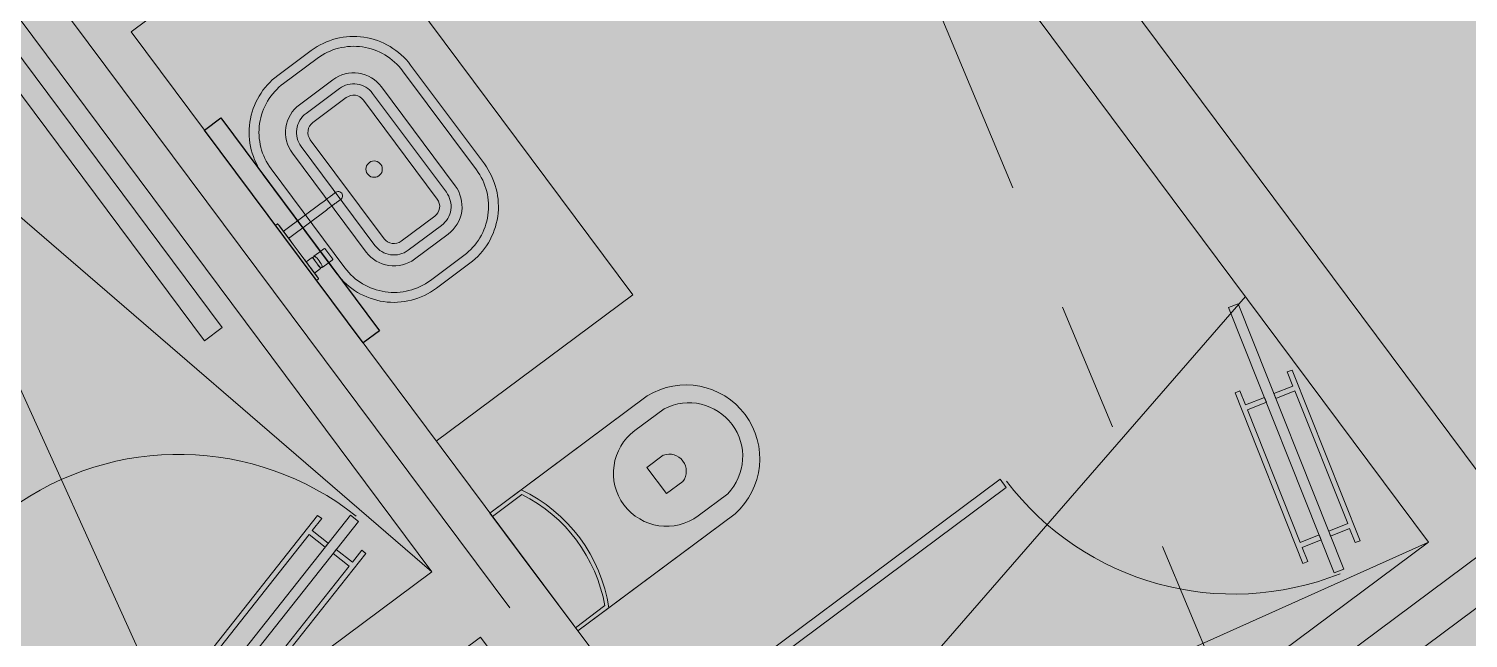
# Model space of a CAD drawing. Header units: metres. Extents: x -466 to 1322, y -1072 to 50.
# Drawn here: x 441.013 to 444.537, y -402.69 to -401.197 of the extents above; entities that cross this region are included whole.
import ezdxf

# ---------------------------------------------------------------- set-up
doc = ezdxf.new("R2010")
doc.units = ezdxf.units.M
for name, pattern in [('B1 P BAJA$0$HIDDEN', [9.525, 6.35, -3.175]), ('CENTER2', [28.575, 19.05, -3.175, 3.175, -3.175]), ('HIDDEN', [9.525, 6.35, -3.175])]:
    doc.linetypes.add(name, pattern=pattern)
for name, color, linetype, lineweight in [('A - CANCEL', 2, 'Continuous', 0), ('A - Hatch muros', 4, 'Continuous', 0), ('A - MURO BAJO', 2, 'Continuous', 0), ('A - PROY', 250, 'B1 P BAJA$0$HIDDEN', 0), ('A-ACCESORIOS DE BAÑO', 6, 'Continuous', 0), ('A-DOOR', 2, 'Continuous', 9), ('A-EJES', 61, 'CENTER2', 0), ('A-Fixt', 122, 'Continuous', 5), ('A-MUEBLES', 5, 'Continuous', 0), ('A-MURO INT', 4, 'Continuous', 0)]:
    doc.layers.add(name, color=color, linetype=linetype, lineweight=lineweight)
doc.layers.add('A-MIRROR', color=8, linetype='Continuous')
doc.layers.add('Hatch Interior', color=7, linetype='Continuous', lineweight=0, true_color=0xaf6350)

# ---------------------------------------------------------------- blocks, each defined once
blk = doc.blocks.new('monomando powder room')
at = {"layer": 'A-ACCESORIOS DE BAÑO'}
for p, q in [((-98.7727, -159.2227), (-98.7727, -159.2225)), ((-98.7667, -159.2225), (-98.7727, -159.2225)), ((-98.7727, -159.2225), (-98.7667, -159.2225)), ((-98.7727, -159.2233), (-98.7727, -159.2227)), ((-98.7727, -159.2243), (-98.7727, -159.2233)), ((-98.7727, -159.2255), (-98.7727, -159.2243)), ((-98.7727, -159.227), (-98.7727, -159.2255)), ((-98.7727, -159.2285), (-98.7727, -159.227)), ((-98.7727, -159.3065), (-98.7727, -159.2285)), ((-98.766, -159.2228), (-98.7667, -159.2225)), ((-98.766, -159.223), (-98.766, -159.2228)), ((-98.7657, -159.2235), (-98.766, -159.2228)), ((-98.766, -159.2236), (-98.766, -159.223)), ((-98.766, -159.2245), (-98.766, -159.2236)), ((-98.766, -159.2257), (-98.766, -159.2245)), ((-98.766, -159.227), (-98.766, -159.2257)), ((-98.766, -159.2285), (-98.766, -159.227)), ((-98.766, -159.3065), (-98.766, -159.2285)), ((-98.7657, -159.2237), (-98.7657, -159.2235)), ((-98.7657, -159.2242), (-98.7657, -159.2237)), ((-98.7657, -159.225), (-98.7657, -159.2242)), ((-98.7657, -159.226), (-98.7657, -159.225)), ((-98.7657, -159.2272), (-98.7657, -159.226)), ((-98.7657, -159.2285), (-98.7657, -159.2272)), ((-98.7657, -159.2295), (-98.7657, -159.2285)), ((-98.7657, -159.2395), (-98.7657, -159.2285)), ((-98.7657, -159.2322), (-98.7657, -159.2295)), ((-98.7657, -159.2309), (-98.7657, -159.2299)), ((-98.7657, -159.2335), (-98.7657, -159.2309)), ((-98.7657, -159.2367), (-98.7657, -159.2322)), ((-98.7657, -159.2377), (-98.7657, -159.2335)), ((-98.7657, -159.2426), (-98.7657, -159.2367)), ((-98.7657, -159.2395), (-98.7657, -159.2377)), ((-98.7657, -159.2396), (-98.7657, -159.239)), ((-98.7657, -159.2395), (-98.7657, -159.239)), ((-98.7473, -159.2395), (-98.7657, -159.2395)), ((-98.7657, -159.2395), (-98.7473, -159.2395)), ((-98.7657, -159.2413), (-98.7657, -159.2396)), ((-98.7657, -159.2441), (-98.7657, -159.2413)), ((-98.7657, -159.2493), (-98.7657, -159.2426)), ((-98.7657, -159.2477), (-98.7657, -159.2441)), ((-98.7657, -159.2519), (-98.7657, -159.2477)), ((-98.7657, -159.2565), (-98.7657, -159.2493)), ((-98.7657, -159.2565), (-98.7657, -159.2519)), ((-98.7657, -159.261), (-98.7657, -159.2565)), ((-98.7657, -159.2637), (-98.7657, -159.2565)), ((-98.7469, -159.2397), (-98.7473, -159.2395)), ((-98.7467, -159.2402), (-98.7469, -159.2397)), ((-98.7469, -159.2403), (-98.7469, -159.2397)), ((-98.7469, -159.242), (-98.7469, -159.2403)), ((-98.7469, -159.2446), (-98.7469, -159.242)), ((-98.7469, -159.2481), (-98.7469, -159.2446)), ((-98.7469, -159.2522), (-98.7469, -159.2481)), ((-98.7469, -159.2565), (-98.7469, -159.2522)), ((-98.7469, -159.2608), (-98.7469, -159.2565)), ((-98.7467, -159.2405), (-98.7467, -159.2402)), ((-98.7427, -159.2405), (-98.7467, -159.2405)), ((-98.7467, -159.2411), (-98.7467, -159.2405)), ((-98.7467, -159.2405), (-98.7427, -159.2405)), ((-98.7467, -159.2426), (-98.7467, -159.2411)), ((-98.7467, -159.2452), (-98.7467, -159.2426)), ((-98.7467, -159.2485), (-98.7467, -159.2452)), ((-98.7467, -159.2523), (-98.7467, -159.2485)), ((-98.7467, -159.2565), (-98.7467, -159.2523)), ((-98.7467, -159.2606), (-98.7467, -159.2565)), ((-98.7286, -159.2395), (-98.7427, -159.2395)), ((-98.7427, -159.2401), (-98.7427, -159.2395)), ((-98.7416, -159.2401), (-98.7427, -159.2395)), ((-98.7427, -159.2395), (-98.7286, -159.2395)), ((-98.7427, -159.2405), (-98.7427, -159.2401)), ((-98.7413, -159.2406), (-98.7427, -159.2405)), ((-98.7407, -159.2417), (-98.7416, -159.2401)), ((-98.7398, -159.2445), (-98.7407, -159.2417)), ((-98.7392, -159.248), (-98.7398, -159.2445)), ((-98.7388, -159.2521), (-98.7392, -159.248)), ((-98.7387, -159.2565), (-98.7388, -159.2521)), ((-98.7388, -159.2608), (-98.7387, -159.2565)), ((-98.7286, -159.2395), (-98.7122, -159.2395)), ((-98.7122, -159.2395), (-98.7286, -159.2395)), ((-98.7103, -159.2395), (-98.7122, -159.2395)), ((-98.7122, -159.2395), (-98.7103, -159.2395)), ((-98.7099, -159.2398), (-98.7103, -159.2395)), ((-98.7097, -159.2403), (-98.7099, -159.2398)), ((-98.7097, -159.2565), (-98.7097, -159.2403)), ((-98.7097, -159.2727), (-98.7097, -159.2565)), ((-98.7657, -159.2652), (-98.7657, -159.261)), ((-98.7657, -159.2704), (-98.7657, -159.2637)), ((-98.7657, -159.2689), (-98.7657, -159.2652)), ((-98.7657, -159.2717), (-98.7657, -159.2689)), ((-98.7657, -159.2763), (-98.7657, -159.2704)), ((-98.7657, -159.2734), (-98.7657, -159.2717)), ((-98.7657, -159.274), (-98.7657, -159.2734)), ((-98.7473, -159.2735), (-98.7657, -159.2735)), ((-98.7657, -159.3065), (-98.7657, -159.2735)), ((-98.7657, -159.2753), (-98.7657, -159.2735)), ((-98.7657, -159.2735), (-98.7473, -159.2735)), ((-98.7657, -159.274), (-98.7657, -159.2735)), ((-98.7657, -159.2795), (-98.7657, -159.2753)), ((-98.7657, -159.2808), (-98.7657, -159.2763)), ((-98.7657, -159.2821), (-98.7657, -159.2795)), ((-98.7657, -159.2835), (-98.7657, -159.2808)), ((-98.7657, -159.2831), (-98.7657, -159.2821)), ((-98.7657, -159.2845), (-98.7657, -159.2835)), ((-98.7473, -159.2735), (-98.7469, -159.2732)), ((-98.7469, -159.2648), (-98.7469, -159.2608)), ((-98.7469, -159.2683), (-98.7469, -159.2648)), ((-98.7469, -159.271), (-98.7469, -159.2683)), ((-98.7469, -159.2726), (-98.7469, -159.271)), ((-98.7469, -159.2732), (-98.7469, -159.2726)), ((-98.7469, -159.2732), (-98.7467, -159.2727)), ((-98.7467, -159.2644), (-98.7467, -159.2606)), ((-98.7467, -159.2677), (-98.7467, -159.2644)), ((-98.7467, -159.2703), (-98.7467, -159.2677)), ((-98.7467, -159.2719), (-98.7467, -159.2703)), ((-98.7467, -159.2725), (-98.7467, -159.2719)), ((-98.7467, -159.2727), (-98.7467, -159.2725)), ((-98.7467, -159.2725), (-98.7427, -159.2725)), ((-98.7427, -159.2725), (-98.7467, -159.2725)), ((-98.7427, -159.2725), (-98.7413, -159.2723)), ((-98.7427, -159.2728), (-98.7427, -159.2725)), ((-98.7427, -159.2735), (-98.7416, -159.2728)), ((-98.7427, -159.2735), (-98.7427, -159.2728)), ((-98.7427, -159.2735), (-98.7286, -159.2735)), ((-98.7286, -159.2735), (-98.7427, -159.2735)), ((-98.7416, -159.2728), (-98.7407, -159.2712)), ((-98.7407, -159.2712), (-98.7398, -159.2684)), ((-98.7398, -159.2684), (-98.7392, -159.2649)), ((-98.7392, -159.2649), (-98.7388, -159.2608)), ((-98.7256, -159.2735), (-98.7286, -159.2735)), ((-98.7286, -159.2735), (-98.7256, -159.2735)), ((-98.7256, -159.2735), (-98.7122, -159.2735)), ((-98.7122, -159.2735), (-98.7256, -159.2735)), ((-98.7122, -159.2735), (-98.7103, -159.2735)), ((-98.7103, -159.2735), (-98.7122, -159.2735)), ((-98.7103, -159.2735), (-98.7099, -159.2731)), ((-98.7099, -159.2731), (-98.7097, -159.2727)), ((-98.7727, -159.3845), (-98.7727, -159.3065)), ((-98.7727, -159.3845), (-98.7727, -159.3065)), ((-98.766, -159.3845), (-98.766, -159.3065)), ((-98.766, -159.3845), (-98.766, -159.3065)), ((-98.7657, -159.343), (-98.7657, -159.3065)), ((-98.7657, -159.3295), (-98.7657, -159.3285)), ((-98.7657, -159.3322), (-98.7657, -159.3295)), ((-98.7657, -159.3309), (-98.7657, -159.3299)), ((-98.7657, -159.3335), (-98.7657, -159.3309)), ((-98.7657, -159.3367), (-98.7657, -159.3322)), ((-98.7657, -159.3377), (-98.7657, -159.3335)), ((-98.7657, -159.3426), (-98.7657, -159.3367)), ((-98.7657, -159.343), (-98.7657, -159.3377)), ((-98.7657, -159.3411), (-98.7657, -159.3405)), ((-98.7657, -159.3426), (-98.7657, -159.3411)), ((-98.7657, -159.3424), (-98.7657, -159.3419)), ((-98.7657, -159.343), (-98.7657, -159.3424)), ((-98.7657, -159.3493), (-98.7657, -159.3426)), ((-98.7657, -159.3452), (-98.7657, -159.3426)), ((-98.7653, -159.3443), (-98.7657, -159.343)), ((-98.7657, -159.3485), (-98.7657, -159.3452)), ((-98.7657, -159.3524), (-98.7657, -159.3485)), ((-98.7657, -159.3565), (-98.7657, -159.3493)), ((-98.7657, -159.3565), (-98.7657, -159.3524)), ((-98.7657, -159.3606), (-98.7657, -159.3565)), ((-98.7657, -159.3637), (-98.7657, -159.3565)), ((-98.7657, -159.3645), (-98.7657, -159.3606)), ((-98.7645, -159.3453), (-98.7653, -159.3443)), ((-98.7635, -159.3458), (-98.7645, -159.3453)), ((-98.7627, -159.346), (-98.7635, -159.3458)), ((-98.7622, -159.346), (-98.7627, -159.346)), ((-98.7627, -159.346), (-98.7622, -159.346)), ((-98.6502, -159.346), (-98.7622, -159.346)), ((-98.7622, -159.346), (-98.6502, -159.346)), ((-98.6459, -159.346), (-98.6502, -159.346)), ((-98.6502, -159.346), (-98.6459, -159.346)), ((-98.6459, -159.346), (-98.6416, -159.346)), ((-98.6416, -159.346), (-98.6459, -159.346)), ((-98.6416, -159.346), (-98.6375, -159.346)), ((-98.6375, -159.346), (-98.6416, -159.346)), ((-98.6337, -159.346), (-98.6375, -159.346)), ((-98.6375, -159.346), (-98.6337, -159.346)), ((-98.6301, -159.346), (-98.6337, -159.346)), ((-98.6337, -159.346), (-98.6301, -159.346)), ((-98.6268, -159.346), (-98.6301, -159.346)), ((-98.6301, -159.346), (-98.6268, -159.346)), ((-98.624, -159.346), (-98.6268, -159.346)), ((-98.6268, -159.346), (-98.624, -159.346)), ((-98.624, -159.346), (-98.6216, -159.346)), ((-98.6216, -159.346), (-98.624, -159.346)), ((-98.6216, -159.346), (-98.6197, -159.346)), ((-98.6197, -159.346), (-98.6216, -159.346)), ((-98.6055, -159.346), (-98.6197, -159.346)), ((-98.6197, -159.346), (-98.6055, -159.346)), ((-98.603, -159.3464), (-98.6055, -159.346)), ((-98.6006, -159.3474), (-98.603, -159.3464)), ((-98.5986, -159.3491), (-98.6006, -159.3474)), ((-98.597, -159.3513), (-98.5986, -159.3491)), ((-98.5986, -159.3639), (-98.597, -159.3617)), ((-98.596, -159.3538), (-98.597, -159.3513)), ((-98.597, -159.3617), (-98.596, -159.3592)), ((-98.5957, -159.3565), (-98.596, -159.3538)), ((-98.5957, -159.3565), (-98.596, -159.3538)), ((-98.596, -159.3592), (-98.5957, -159.3565)), ((-98.596, -159.3592), (-98.5957, -159.3565)), ((-98.7727, -159.386), (-98.7727, -159.3845)), ((-98.7727, -159.3875), (-98.7727, -159.386)), ((-98.7727, -159.3887), (-98.7727, -159.3875)), ((-98.7727, -159.3897), (-98.7727, -159.3887)), ((-98.7727, -159.3903), (-98.7727, -159.3897)), ((-98.7727, -159.3905), (-98.7727, -159.3903)), ((-98.7727, -159.3905), (-98.7667, -159.3905)), ((-98.7667, -159.3905), (-98.7727, -159.3905)), ((-98.7667, -159.3905), (-98.766, -159.3902)), ((-98.766, -159.386), (-98.766, -159.3845)), ((-98.766, -159.3873), (-98.766, -159.386)), ((-98.766, -159.3885), (-98.766, -159.3873)), ((-98.766, -159.3894), (-98.766, -159.3885)), ((-98.766, -159.39), (-98.766, -159.3894)), ((-98.766, -159.3902), (-98.7657, -159.3895)), ((-98.766, -159.3902), (-98.766, -159.39)), ((-98.7657, -159.3704), (-98.7657, -159.3637)), ((-98.7657, -159.3678), (-98.7657, -159.3645)), ((-98.7657, -159.3704), (-98.7657, -159.3678)), ((-98.7657, -159.37), (-98.7653, -159.3687)), ((-98.7657, -159.3845), (-98.7657, -159.37)), ((-98.7657, -159.3845), (-98.7657, -159.37)), ((-98.7657, -159.3753), (-98.7657, -159.37)), ((-98.7657, -159.3706), (-98.7657, -159.37)), ((-98.7657, -159.3763), (-98.7657, -159.3704)), ((-98.7657, -159.3719), (-98.7657, -159.3704)), ((-98.7657, -159.3711), (-98.7657, -159.3706)), ((-98.7657, -159.3725), (-98.7657, -159.3719)), ((-98.7657, -159.3795), (-98.7657, -159.3753)), ((-98.7657, -159.3808), (-98.7657, -159.3763)), ((-98.7657, -159.3821), (-98.7657, -159.3795)), ((-98.7657, -159.3835), (-98.7657, -159.3808)), ((-98.7657, -159.3831), (-98.7657, -159.3821)), ((-98.7657, -159.3845), (-98.7657, -159.3835)), ((-98.7657, -159.3858), (-98.7657, -159.3845)), ((-98.7657, -159.387), (-98.7657, -159.3858)), ((-98.7657, -159.388), (-98.7657, -159.387)), ((-98.7657, -159.3888), (-98.7657, -159.388)), ((-98.7657, -159.3893), (-98.7657, -159.3888)), ((-98.7657, -159.3895), (-98.7657, -159.3893)), ((-98.7653, -159.3687), (-98.7645, -159.3677)), ((-98.7645, -159.3677), (-98.7635, -159.3672)), ((-98.7635, -159.3672), (-98.7627, -159.367)), ((-98.7627, -159.367), (-98.7622, -159.367)), ((-98.7622, -159.367), (-98.7627, -159.367)), ((-98.6502, -159.367), (-98.7622, -159.367)), ((-98.7622, -159.367), (-98.6502, -159.367)), ((-98.6459, -159.367), (-98.6502, -159.367)), ((-98.6502, -159.367), (-98.6459, -159.367)), ((-98.6416, -159.367), (-98.6459, -159.367)), ((-98.6459, -159.367), (-98.6416, -159.367)), ((-98.6375, -159.367), (-98.6416, -159.367)), ((-98.6416, -159.367), (-98.6375, -159.367)), ((-98.6375, -159.367), (-98.6337, -159.367)), ((-98.6337, -159.367), (-98.6375, -159.367)), ((-98.6337, -159.367), (-98.6301, -159.367)), ((-98.6301, -159.367), (-98.6337, -159.367)), ((-98.6268, -159.367), (-98.6301, -159.367)), ((-98.6301, -159.367), (-98.6268, -159.367)), ((-98.624, -159.367), (-98.6268, -159.367)), ((-98.6268, -159.367), (-98.624, -159.367)), ((-98.624, -159.367), (-98.6216, -159.367)), ((-98.6216, -159.367), (-98.624, -159.367)), ((-98.6216, -159.367), (-98.6197, -159.367)), ((-98.6197, -159.367), (-98.6216, -159.367)), ((-98.6197, -159.367), (-98.6055, -159.367)), ((-98.6055, -159.367), (-98.6197, -159.367)), ((-98.6055, -159.367), (-98.603, -159.3666)), ((-98.603, -159.3666), (-98.6006, -159.3656)), ((-98.6006, -159.3656), (-98.5986, -159.3639))]:
    blk.add_line(p, q, dxfattribs=at)
blk = doc.blocks.new('Mure02pl')
at = {"color": 0, "linetype": 'ByBlock'}
for p, q in [((-0.7, -0.025), (0.7, -0.025)), ((-0.75, -1.975), (-0.75, -0.075)), ((-0.5567, -0.0856), (-0.5567, -0.3562)), ((0.5567, -0.0856), (0.5567, -0.3562)), ((0.75, -0.075), (0.75, -1.975)), ((0.5708, -0.9687), (-0.7552, -0.4331)), ((-0.7552, -0.4331), (0.7492, -0.7069)), ((0.7492, -0.7069), (0.5708, -0.9687)), ((0.7, -2.025), (-0.7, -2.025))]:
    blk.add_line(p, q, dxfattribs=at)
for points in [[(-0.0677, -0.3562), (-0.6344, -0.3562, -0.414214), (-0.6644, -0.3262), (-0.6644, -0.1156, -0.414214), (-0.6344, -0.0856), (-0.0677, -0.0856, -0.414214), (-0.0377, -0.1156), (-0.0377, -0.3262, -0.414214)], [(0.0677, -0.3562), (0.6344, -0.3562, 0.414214), (0.6644, -0.3262), (0.6644, -0.1156, 0.414214), (0.6344, -0.0856), (0.0677, -0.0856, 0.414214), (0.0377, -0.1156), (0.0377, -0.3262, 0.414214)]]:
    blk.add_lwpolyline(points, format="xyb", close=True, dxfattribs=at)
for centre, start, end in [((-0.7, -0.075), 90, 180), ((0.7, -0.075), 0, 90), ((-0.7, -1.975), 180, 270), ((0.7, -1.975), 270, 0)]:
    blk.add_arc(centre, 0.05, start, end, dxfattribs=at)
blk = doc.blocks.new('COLADERA LINEAL')
at = {"layer": 'A - PROY', "linetype": 'HIDDEN'}
blk.add_lwpolyline([(-565.7399, 10.1537), (-565.7399, 9.1897), (-565.7939, 9.1897), (-565.7939, 10.1537), (-565.7399, 10.1537)], dxfattribs=at)

msp = doc.modelspace()

# ---------------------------------------------------------------- hatches: boundary and pattern name
at = {"layer": 'A - Hatch muros', "transparency": 33554687}
h = msp.add_hatch(color=256, dxfattribs=at)
h.dxf.hatch_style = 1
h.paths.add_polyline_path([(450.8226, -397.9464), (443.1164, -403.6904), (445.6862, -407.138), (445.5258, -407.2575), (444.2111, -405.4936), (443.8102, -405.7924), (443.6906, -405.6321), (444.0915, -405.3333), (442.1194, -402.6874), (439.5537, -404.5998), (439.4342, -404.4394), (441.9999, -402.527), (440.9241, -401.0838), (438.5188, -402.8767), (439.1164, -403.6785), (438.9561, -403.798), (438.2389, -402.8359), (440.8046, -400.9235), (440.6253, -400.6829), (440.7857, -400.5634), (441.1443, -401.0445), (442.7478, -399.8492), (442.8674, -400.0096), (441.2638, -401.2048), (442.9969, -403.53), (444.4401, -402.4543), (443.1851, -400.7706), (443.3454, -400.651), (444.6004, -402.3348), (448.8499, -399.1674), (448.6108, -398.8467), (448.7712, -398.7271), (449.0102, -399.0479), (450.7461, -397.754)])
at = {"layer": 'Hatch Interior', "transparency": 33554687}
h = msp.add_hatch(color=256, dxfattribs=at)
h.dxf.hatch_style = 1
edge = h.paths.add_edge_path()
edge.add_line((417.7382, -422.6064), (419.3856, -424.8173))
edge.add_arc((419.7198, -425.4323), 0.7, 36.6996, 118.5178, ccw=False)
edge.add_line((420.2811, -425.014), (421.6441, -423.998))
edge.add_line((421.6441, -423.998), (425.1105, -425.6739))
edge.add_line((425.1105, -425.6739), (423.8168, -428.3498))
edge.add_line((423.8168, -428.3498), (449.7456, -440.8852))
edge.add_line((449.7456, -440.8852), (452.2266, -435.7535))
edge.add_line((452.2266, -435.7535), (452.8795, -434.403))
edge.add_line((452.8795, -434.403), (426.2776, -421.5422))
edge.add_line((426.2776, -421.5422), (424.9683, -419.8365))
edge.add_line((424.9683, -419.8365), (443.8484, -405.7639))
edge.add_line((443.8484, -405.7639), (442.6531, -404.1604))
edge.add_line((442.6531, -404.1604), (449.1895, -399.2884))
edge.add_line((449.1895, -399.2884), (446.0819, -395.1192))
edge.add_line((446.0819, -395.1192), (408.2908, -423.2873))
edge.add_line((408.2908, -423.2873), (413.4672, -425.7899))
edge.add_line((413.4672, -425.7899), (417.7382, -422.6064))

# ---------------------------------------------------------------- linework, layer by layer
at = {"layer": 'A - CANCEL'}
msp.add_lwpolyline([(442.5636, -402.9487), (442.5487, -402.9287), (443.3914, -402.3005), (443.4063, -402.3206)], close=True, dxfattribs=at)
at = {"layer": 'A - MURO BAJO', "ltscale": 0.05}
msp.add_lwpolyline([(441.7449, -400.8463), (442.4919, -401.8485), (442.0108, -402.2071)], dxfattribs=at)
at = {"layer": 'A - PROY', "linetype": 'HIDDEN'}
for p, q in [((440.6788, -401.3877), (441.3985, -402.9752)), ((440.6788, -401.3877), (441.9999, -402.527)), ((442.8486, -403.1687), (443.9919, -401.8529)), ((442.8486, -403.1687), (444.4401, -402.4543))]:
    msp.add_line(p, q, dxfattribs=at)
at = {"layer": 'A - PROY', "linetype": 'Continuous', "ltscale": 100}
for centre, start, end in [((441.3803, -402.9392), 51.6355, 126.1783), ((443.9641, -401.8822), 217.2209, 291.7638)]:
    msp.add_arc(centre, 0.6997, start, end, dxfattribs=at)
at = {"layer": 'A-DOOR'}
for p, q in [((444.2095, -402.53), (443.9507, -401.8796)), ((441.8005, -402.3886), (441.3667, -402.938))]:
    msp.add_line(p, q, dxfattribs=at)
for points in [[(444.2095, -402.53), (444.2328, -402.5207), (443.9738, -401.8705), (443.9507, -401.8796)], [(441.8005, -402.3886), (441.8202, -402.4041), (441.3862, -402.9533), (441.3667, -402.938)]]:
    msp.add_lwpolyline(points, dxfattribs=at)
at = {"layer": 'A-EJES', "ltscale": 0.1}
for p, q in [((452.2329, -422.6802), (440.4311, -394.4259)), ((445.606, -407.1978), (437.626, -396.4916)), ((445.5676, -401.7386), (409.6606, -428.5024))]:
    msp.add_line(p, q, dxfattribs=at)
at = {"layer": 'A-Fixt'}
for p, q in [((442.1423, -402.3835), (442.5271, -402.0966)), ((442.5271, -402.0966), (442.2185, -402.3267)), ((442.4969, -402.1815), (442.5691, -402.1277)), ((442.5667, -402.2417), (442.5266, -402.2716)), ((442.5266, -402.2716), (442.5744, -402.3357)), ((442.5744, -402.3357), (442.6145, -402.3059)), ((442.2185, -402.3267), (442.1423, -402.3835)), ((442.1483, -402.3915), (442.2205, -402.3376)), ((442.7244, -402.3362), (442.6523, -402.39)), ((442.3574, -402.6721), (442.1423, -402.3835)), ((442.1423, -402.3835), (442.2499, -402.5278)), ((442.7423, -402.3852), (442.3574, -402.6721)), ((442.4336, -402.6153), (442.7423, -402.3852)), ((442.2499, -402.5278), (442.3574, -402.6721)), ((442.4237, -402.6102), (442.3515, -402.6641)), ((442.3574, -402.6721), (442.4336, -402.6153))]:
    msp.add_line(p, q, dxfattribs=at)
for points in [[(442.1285, -401.5283), (441.9479, -401.286, 0.414214), (441.7046, -401.2505), (441.6226, -401.3116, 0.414214), (441.5871, -401.5549), (441.7677, -401.7973, 0.414214), (442.011, -401.8328), (442.093, -401.7716, 0.414214)], [(442.1092, -401.5428), (441.9285, -401.3004, 0.414214), (441.719, -401.2698), (441.637, -401.331, 0.414214), (441.6064, -401.5405), (441.7871, -401.7828, 0.414214), (441.9966, -401.8134), (442.0786, -401.7523, 0.414214)], [(442.0571, -401.5816), (441.8764, -401.3392, 0.414214), (441.7578, -401.3219), (441.6758, -401.3831, 0.414214), (441.6585, -401.5016), (441.8392, -401.744, 0.414214), (441.9577, -401.7613), (442.0398, -401.7001, 0.414214)], [(442.0355, -401.5977), (441.8549, -401.3553, 0.414214), (441.7739, -401.3435), (441.6919, -401.4046, 0.414214), (441.6801, -401.4856), (441.8607, -401.7279, 0.414214), (441.9417, -401.7398), (442.0237, -401.6786, 0.414214)], [(442.0132, -401.6143), (441.8325, -401.3719, 0.414214), (441.7905, -401.3658), (441.7085, -401.4269, 0.414214), (441.7024, -401.4689), (441.8831, -401.7113, 0.414214), (441.925, -401.7174), (442.0071, -401.6563, 0.414214)]]:
    msp.add_lwpolyline(points, format="xyb", close=True, dxfattribs=at)
for points in [[(444.0617, -402.0908), (444.0664, -402.1026), (444.1128, -402.0841), (444.2422, -402.4093), (444.1958, -402.4278), (444.2005, -402.4396), (444.2469, -402.4211), (444.2607, -402.4558), (444.2725, -402.4511), (444.1062, -402.033), (444.0944, -402.0377), (444.1081, -402.0723)], [(444.0385, -402.1001), (444.0432, -402.1119), (443.9967, -402.1304), (444.1261, -402.4556), (444.1726, -402.4371), (444.1773, -402.4489), (444.1308, -402.4674), (444.1446, -402.502), (444.1328, -402.5067), (443.9664, -402.0886), (443.9782, -402.0839), (443.992, -402.1186)], [(441.5138, -402.7517), (441.5216, -402.7418), (441.4824, -402.7108), (441.6993, -402.4361), (441.7386, -402.4671), (441.7464, -402.4571), (441.7072, -402.4261), (441.7303, -402.3969), (441.7204, -402.389), (441.4415, -402.7421), (441.4514, -402.75), (441.4745, -402.7207)], [(441.5334, -402.7672), (441.5413, -402.7573), (441.5805, -402.7882), (441.7974, -402.5136), (441.7582, -402.4826), (441.7661, -402.4726), (441.8053, -402.5036), (441.8284, -402.4743), (441.8384, -402.4822), (441.5595, -402.8354), (441.5495, -402.8275), (441.5726, -402.7982)]]:
    msp.add_lwpolyline(points, close=True, dxfattribs=at)
msp.add_circle((441.8587, -401.541), 0.02, dxfattribs=at)
for centre, radius, start, end in [((442.6221, -402.2503), 0.1807, 311.6787, 121.7205), ((442.6221, -402.2503), 0.1807, 311.6787, 121.7205), ((442.6293, -402.245), 0.1318, 316.2269, 117.1723), ((442.5746, -402.2857), 0.13, 126.6996, 306.6996), ((442.5813, -402.2808), 0.0417, 322.9598, 110.4394), ((442.0554, -402.6727), 0.3825, 8.6271, 64.7721), ((442.0474, -402.6787), 0.3825, 10.3118, 63.0874)]:
    msp.add_arc(centre, radius, start, end, dxfattribs=at)
at = {"layer": 'A-MIRROR'}
msp.add_lwpolyline([(441.4431, -401.4454), (441.4832, -401.4155), (441.8716, -401.9367), (441.8315, -401.9665)], close=True, dxfattribs=at)
at = {"layer": 'A-MURO INT'}
for points in [[(450.8226, -397.9464), (443.1164, -403.6904), (445.6862, -407.138)], [(444.0915, -405.3333), (442.1194, -402.6874), (439.5537, -404.5998), (439.4342, -404.4394), (441.9999, -402.527), (440.9241, -401.0838), (438.5188, -402.8767), (439.1164, -403.6785), (438.9561, -403.798), (438.2389, -402.8359), (440.8046, -400.9235), (440.6253, -400.6829), (440.7857, -400.5634), (441.1443, -401.0445), (442.7478, -399.8492), (442.8674, -400.0096), (441.2638, -401.2048), (442.9969, -403.53), (444.4401, -402.4543), (443.1851, -400.7706), (443.3454, -400.651), (444.6004, -402.3348), (448.8499, -399.1674)]]:
    msp.add_lwpolyline(points, dxfattribs=at)

# ---------------------------------------------------------------- block references
at = {"layer": 'A-ACCESORIOS DE BAÑO', "rotation": 216.6996023584568}
msp.add_blockref('COLADERA LINEAL', (-18.2234, -731.9176), dxfattribs=at)
at = {"layer": 'A-Fixt', "xscale": -1, "rotation": 216.6996102389254}
msp.add_blockref('monomando powder room', (616.0658, -470.4462), dxfattribs=at)
at = {"layer": 'A-MUEBLES', "rotation": 216.6996102329016}
msp.add_blockref('Mure02pl', (445.7599, -401.464), dxfattribs=at)

doc.saveas('drawing.dxf')
